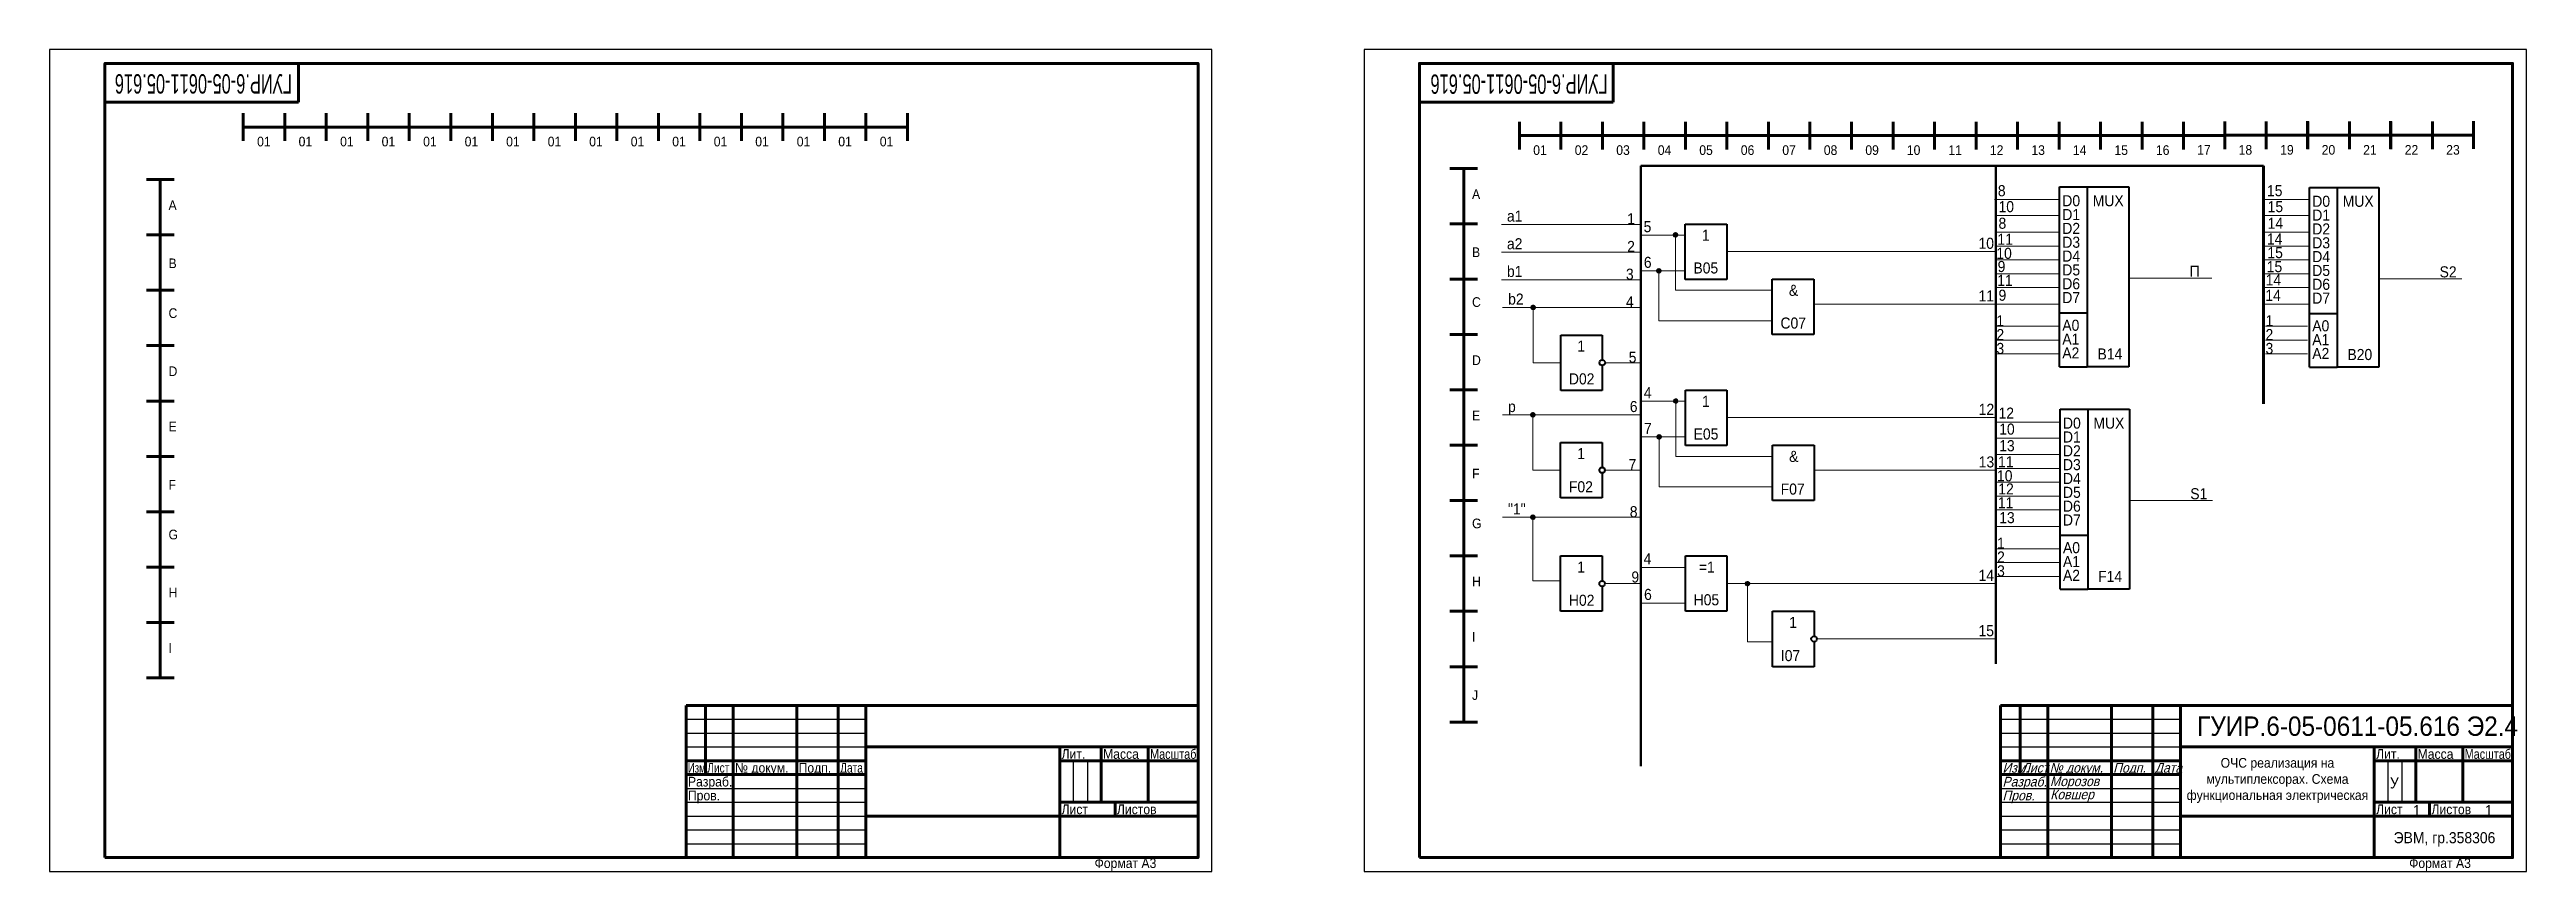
# Model space of a CAD drawing. Header units: millimetres. Extents: x 0 to 895, y 0 to 297.
import ezdxf
from ezdxf.enums import TextEntityAlignment as Align

# ---------------------------------------------------------------- set-up
doc = ezdxf.new("R2010")
doc.units = ezdxf.units.MM
doc.header["$LTSCALE"] = 0.5
doc.layers.get('0').update_dxf_attribs({"lineweight": 60})
doc.layers.get('Defpoints').update_dxf_attribs({"color": 5})
doc.layers.add('4-текст', color=7, linetype='Continuous', true_color=0x00ad00)
doc.layers.add('провода', color=122, linetype='Continuous', lineweight=15)
doc.layers.add('фигуры', color=7, linetype='Continuous', lineweight=40)
doc.styles.get("Standard").update_dxf_attribs({"font": 'arial.ttf', "width": 0.9})
doc.styles.add('ЕСКД_wwcade', font='arial.ttf', dxfattribs={"width": 0.9, "oblique": 15})

msp = doc.modelspace()

# ---------------------------------------------------------------- linework, layer by layer
for p, q in [((20, 292), (20, 278)), ((90, 278), (90, 292)), ((495, 292), (495, 278)), ((565, 278), (565, 292)), ((20, 278), (90, 278)), ((495, 278), (565, 278)), ((70, 274), (70, 264)), ((70, 269), (85, 269)), ((70, 269), (85, 269)), ((85, 269), (85, 274)), ((85, 274), (85, 264)), ((85, 269), (115, 269)), ((100, 274), (100, 264)), ((115, 274), (115, 264)), ((115, 269), (160, 269)), ((130, 274), (130, 264)), ((145, 274), (145, 264)), ((160, 274), (160, 264)), ((160, 269), (220, 269)), ((175, 274), (175, 264)), ((190, 274), (190, 264)), ((205, 274), (205, 264)), ((220, 274), (220, 264)), ((220, 269), (295, 269)), ((235, 274), (235, 264)), ((235, 274), (235, 264)), ((250, 274), (250, 264)), ((265, 274), (265, 264)), ((280, 274), (280, 264)), ((295, 274), (295, 264)), ((295, 269), (310, 269)), ((310, 274), (310, 264)), ((531.11, 270.91), (531.11, 260.91)), ((546.11, 265.91), (546.11, 270.91)), ((546.11, 270.91), (546.11, 260.91)), ((561.11, 270.91), (561.11, 260.91)), ((576.11, 270.91), (576.11, 260.91)), ((591.11, 270.91), (591.11, 260.91)), ((606.11, 270.91), (606.11, 260.91)), ((621.11, 270.91), (621.11, 260.91)), ((636.11, 270.91), (636.11, 260.91)), ((651.11, 270.91), (651.11, 260.91)), ((666.11, 270.91), (666.11, 260.91)), ((681.11, 270.91), (681.11, 260.91)), ((696.11, 270.91), (696.11, 260.91)), ((696.11, 270.91), (696.11, 260.91)), ((711.11, 270.91), (711.11, 260.91)), ((726.11, 270.91), (726.11, 260.91)), ((741.11, 270.91), (741.11, 260.91)), ((756.11, 270.91), (756.11, 260.91)), ((771.11, 270.91), (771.11, 260.91)), ((786, 271), (786, 261)), ((786, 271), (786, 261)), ((801, 271), (801, 261)), ((815.89, 271.09), (815.89, 261.09)), ((816, 271), (816, 261)), ((831, 271), (831, 261)), ((845.89, 271.09), (845.89, 261.09)), ((846, 271), (846, 261)), ((861, 271), (861, 261)), ((875.89, 271.09), (875.89, 261.09)), ((531.11, 265.91), (546.11, 265.91)), ((531.11, 265.91), (546.11, 265.91)), ((546.11, 265.91), (576.11, 265.91)), ((576.11, 265.91), (621.11, 265.91)), ((621.11, 265.91), (681.11, 265.91)), ((681.11, 265.91), (756.11, 265.91)), ((756.11, 265.91), (786.11, 265.91)), ((786, 266), (816, 266)), ((816, 266), (846, 266)), ((846, 266), (876, 266)), ((516, 254), (506, 254)), ((511, 254), (511, 234)), ((511, 254), (511, 234)), ((800, 255), (800, 169)), ((45, 250), (35, 250)), ((40, 250), (40, 230)), ((40, 250), (40, 230)), ((516, 234), (506, 234)), ((511, 234), (511, 214)), ((511, 234), (516, 234)), ((45, 230), (35, 230)), ((40, 230), (40, 210)), ((40, 230), (45, 230)), ((45, 210), (35, 210)), ((45, 210), (35, 210)), ((40, 210), (40, 190)), ((516, 214), (506, 214)), ((516, 214), (506, 214)), ((511, 214), (511, 194)), ((45, 190), (35, 190)), ((40, 190), (40, 170)), ((516, 194), (506, 194)), ((511, 194), (511, 174)), ((516, 174), (506, 174)), ((511, 174), (511, 154)), ((45, 170), (35, 170)), ((40, 170), (40, 150)), ((516, 154), (506, 154)), ((511, 154), (511, 134)), ((45, 150), (35, 150)), ((40, 150), (40, 130)), ((45, 130), (35, 130)), ((40, 130), (40, 110)), ((516, 134), (506, 134)), ((511, 134), (511, 114)), ((45, 110), (35, 110)), ((40, 110), (40, 90)), ((516, 114), (506, 114)), ((511, 114), (511, 94)), ((45, 90), (35, 90)), ((40, 90), (40, 70)), ((516, 94), (506, 94)), ((511, 94), (511, 54)), ((516, 74), (506, 74)), ((45, 70), (35, 70)), ((516, 54), (506, 54)), ((511, 54), (516, 54)), ((365, 45), (365, 40)), ((840, 45), (840, 40))]:
    msp.add_line(p, q)
at = {"lineweight": 50}
for p, q in [((575, 255), (575, 38)), ((575, 255), (675, 255)), ((675, 255), (800, 255)), ((703.27, 255), (703.27, 75))]:
    msp.add_line(p, q, dxfattribs=at)
at = {"lineweight": 60}
for p, q in [((415, 60), (230, 60)), ((230, 5), (230, 60)), ((237, 60), (237, 35)), ((247, 5), (247, 60)), ((270, 60), (270, 5)), ((285, 5), (285, 60)), ((295, 60), (295, 5)), ((890, 60), (705, 60)), ((705, 5), (705, 60)), ((712, 60), (712, 35)), ((722, 5), (722, 60)), ((745, 60), (745, 5)), ((760, 5), (760, 60)), ((770, 60), (770, 5)), ((295, 45), (415, 45)), ((365, 5), (365, 45)), ((380, 45), (380, 25)), ((397, 25), (397, 45)), ((770, 45), (890, 45)), ((840, 5), (840, 45)), ((855, 45), (855, 25)), ((872, 25), (872, 45)), ((230, 40), (295, 40)), ((365, 40), (415, 40)), ((705, 40), (770, 40)), ((840, 40), (890, 40)), ((230, 35), (295, 35)), ((705, 35), (770, 35)), ((295, 20), (415, 20)), ((365, 25), (415, 25)), ((385, 20), (385, 25)), ((770, 20), (890, 20)), ((840, 25), (890, 25)), ((860, 20), (860, 25))]:
    msp.add_line(p, q, dxfattribs=at)
at = {"lineweight": -3}
for p, q in [((230, 55), (295, 55)), ((705, 55), (770, 55)), ((230, 50), (295, 50)), ((230, 45), (295, 45)), ((705, 50), (770, 50)), ((705, 45), (770, 45)), ((370, 25), (370, 40)), ((375, 40), (375, 25)), ((845, 25), (845, 40)), ((850, 40), (850, 25)), ((230, 30), (295, 30)), ((705, 30), (770, 30)), ((230, 25), (295, 25)), ((230, 20), (295, 20)), ((705, 25), (770, 25)), ((705, 20), (770, 20)), ((230, 15), (295, 15)), ((230, 10), (295, 10)), ((705, 15), (770, 15)), ((705, 10), (770, 10))]:
    msp.add_line(p, q, dxfattribs=at)
at = {"lineweight": 60}
for points in [[(20, 5), (415, 5), (415, 292), (20, 292)], [(495, 5), (890, 5), (890, 292), (495, 292)]]:
    msp.add_lwpolyline(points, close=True, dxfattribs=at)
for centre in [(587.5, 230), (581.5, 217), (536.05, 203.83), (587.58, 170), (536, 165), (581.58, 157), (536, 128), (613.5, 104)]:
    msp.add_circle(centre, 0.5)
at = {"layer": 'Defpoints'}
for points in [[(0, 0), (420, 0), (420, 297), (0, 297)], [(475, 0), (895, 0), (895, 297), (475, 297)]]:
    msp.add_lwpolyline(points, close=True, dxfattribs=at)
at = {"layer": 'провода', "lineweight": 15}
for p, q in [((726.29, 242.77), (702.76, 242.77)), ((816.61, 242.77), (800, 242.77)), ((574.61, 233.83), (524.61, 233.83)), ((726.53, 237), (703, 237)), ((816.61, 237), (800.24, 237)), ((574.61, 223.83), (524.61, 223.83)), ((591.04, 229.89), (574.92, 229.89)), ((587.5, 230), (587.5, 210)), ((703.27, 224), (606, 224)), ((726.53, 231), (703, 231)), ((726.53, 226), (703, 226)), ((816.61, 231), (800.24, 231)), ((816.61, 226), (800.24, 226)), ((591.11, 217), (575, 217)), ((581.5, 217), (581.5, 199)), ((726.53, 221), (703, 221)), ((726.53, 216), (703, 216)), ((816.61, 221), (800.24, 221)), ((816.61, 216), (800.24, 216)), ((574.61, 213.83), (524.61, 213.83)), ((622.5, 210), (587.5, 210)), ((726.53, 211), (703, 211)), ((816.61, 211), (800.24, 211)), ((574.61, 203.83), (525.05, 203.83)), ((536.05, 203.83), (536.05, 183.83)), ((622.5, 199), (581.5, 199)), ((703.27, 205), (637.5, 205)), ((726.53, 205), (703, 205)), ((816.61, 205), (800.24, 205)), ((536.05, 183.83), (546.05, 183.83)), ((562.05, 183.83), (574.61, 183.83)), ((575, 165), (525, 165)), ((536, 165), (536, 145)), ((591.11, 169.89), (575, 169.89)), ((587.58, 170), (587.58, 150)), ((703.35, 164), (606.08, 164)), ((726.53, 162.4), (703, 162.4)), ((591.19, 157), (575.08, 157)), ((581.58, 157), (581.58, 139)), ((726.76, 156.63), (703.24, 156.63)), ((536, 145), (546, 145)), ((562, 145), (574.56, 145)), ((622.58, 150), (587.58, 150)), ((703.35, 145), (637.58, 145)), ((726.76, 150.63), (703.24, 150.63)), ((726.76, 145.63), (703.24, 145.63)), ((622.58, 139), (581.58, 139)), ((726.76, 140.63), (703.24, 140.63)), ((726.76, 135.63), (703.24, 135.63)), ((575, 128), (525, 128)), ((536, 128), (536, 105)), ((726.76, 130.63), (703.24, 130.63)), ((726.76, 124.63), (703.24, 124.63)), ((591.11, 109.89), (575, 109.89)), ((536, 105), (546, 105)), ((562, 104), (575, 104)), ((703.27, 104), (606, 104)), ((613.5, 104), (613.5, 83)), ((591.19, 97), (575.08, 97)), ((613.5, 83), (613.5, 83)), ((622.58, 83), (613.5, 83)), ((703.27, 84), (638.5, 84))]:
    msp.add_line(p, q, dxfattribs=at)
at = {"layer": 'провода'}
for p, q in [((751.29, 214.37), (781.29, 214.37)), ((841.61, 214.17), (871.61, 214.17)), ((726, 197), (703.48, 197)), ((815.89, 197), (800.72, 197)), ((726, 192), (703.48, 192)), ((815.89, 192), (800.72, 192)), ((726, 187), (703.48, 187)), ((815.89, 187), (800.72, 187)), ((751.53, 134), (781.53, 134)), ((726.24, 116.63), (703.72, 116.63)), ((726.24, 111.63), (703.72, 111.63)), ((726.24, 106.63), (703.72, 106.63))]:
    msp.add_line(p, q, dxfattribs=at)
at = {"layer": 'фигуры'}
for p, q in [((726.29, 182.37), (726.29, 247.37)), ((726.29, 247.37), (736.29, 247.37)), ((736.29, 247.37), (751.29, 247.37)), ((736.29, 247.37), (736.29, 182.37)), ((751.29, 247.37), (751.29, 182.37)), ((816.61, 182.17), (816.61, 247.17)), ((816.61, 247.17), (826.61, 247.17)), ((826.61, 247.17), (841.61, 247.17)), ((826.61, 247.17), (826.61, 182.17)), ((841.61, 247.17), (841.61, 182.17)), ((726.29, 201.87), (736.29, 201.87)), ((816.61, 201.67), (826.61, 201.67)), ((726.29, 182.37), (736.29, 182.37)), ((751.29, 182.37), (736.29, 182.37)), ((816.61, 182.17), (826.61, 182.17)), ((841.61, 182.17), (826.61, 182.17)), ((726.53, 102), (726.53, 167)), ((726.53, 167), (736.53, 167)), ((736.53, 167), (751.53, 167)), ((736.53, 167), (736.53, 102)), ((751.53, 167), (751.53, 102)), ((726.53, 121.5), (736.53, 121.5)), ((726.53, 102), (736.53, 102)), ((751.53, 102), (736.53, 102))]:
    msp.add_line(p, q, dxfattribs=at)
at = {"layer": 'фигуры', "lineweight": 40}
for p, q in [((591.04, 233.89), (606.04, 233.89)), ((591.04, 213.89), (591.04, 233.89)), ((606.04, 233.89), (606.04, 222.89)), ((606.04, 222.89), (606.04, 213.89)), ((606.04, 213.89), (591.04, 213.89)), ((622.5, 214), (637.5, 214)), ((622.5, 194), (622.5, 214)), ((637.5, 214), (637.5, 203)), ((637.5, 203), (637.5, 194)), ((546.05, 193.83), (561.05, 193.83)), ((546.05, 173.83), (546.05, 193.83)), ((561.05, 193.83), (561.05, 184.83)), ((637.5, 194), (622.5, 194)), ((561.05, 182.83), (561.05, 173.83)), ((561.05, 173.83), (546.05, 173.83)), ((591.11, 173.89), (606.11, 173.89)), ((591.11, 153.89), (591.11, 173.89)), ((606.11, 173.89), (606.11, 162.89)), ((606.11, 162.89), (606.11, 153.89)), ((546, 155), (561, 155)), ((546, 135), (546, 155)), ((561, 155), (561, 146)), ((606.11, 153.89), (591.11, 153.89)), ((622.58, 154), (637.58, 154)), ((622.58, 134), (622.58, 154)), ((637.58, 154), (637.58, 143)), ((561, 144), (561, 135)), ((561, 135), (546, 135)), ((637.58, 143), (637.58, 134)), ((637.58, 134), (622.58, 134)), ((546, 114), (561, 114)), ((546, 94), (546, 114)), ((561, 114), (561, 105)), ((591.11, 114), (606.11, 114)), ((591.11, 94), (591.11, 114)), ((606.11, 114), (606.11, 103)), ((561, 103), (561, 94)), ((606.11, 103), (606.11, 94)), ((561, 94), (546, 94)), ((606.11, 94), (591.11, 94)), ((622.58, 94), (637.58, 94)), ((622.58, 74), (622.58, 94)), ((637.58, 94), (637.58, 85)), ((637.58, 83), (637.58, 74)), ((637.58, 74), (622.58, 74))]:
    msp.add_line(p, q, dxfattribs=at)
for centre in [(561.05, 183.83), (561, 145), (561, 104), (637.58, 84)]:
    msp.add_circle(centre, 1, dxfattribs=at)

# ---------------------------------------------------------------- texts
at = {"width": 0.9}
for s, p in [('01', (75, 262)), ('01', (90, 262)), ('01', (105, 262)), ('01', (120, 262)), ('01', (135, 262)), ('01', (150, 262)), ('01', (165, 262)), ('01', (180, 262)), ('01', (195, 262)), ('01', (210, 262)), ('01', (225, 262)), ('01', (240, 262)), ('01', (255, 262)), ('01', (270, 262)), ('01', (285, 262)), ('01', (300, 262)), ('01', (536.11, 258.91)), ('02', (551.11, 258.91)), ('03', (566.11, 258.91)), ('04', (581.11, 258.91)), ('05', (596.11, 258.91)), ('06', (611.11, 258.91)), ('07', (626.11, 258.91)), ('08', (641.11, 258.91)), ('09', (656.11, 258.91)), ('10', (671.11, 258.91)), ('11', (686.11, 258.91)), ('12', (701.11, 258.91)), ('13', (716.11, 258.91)), ('14', (731.11, 258.91)), ('15', (746.11, 258.91)), ('16', (761.11, 258.91)), ('17', (776, 259)), ('18', (791, 259)), ('19', (806, 259)), ('20', (821, 259)), ('21', (836, 259)), ('22', (851, 259)), ('23', (866, 259)), ('A', (43, 239)), ('A', (514, 243)), ('B', (514, 222)), ('B', (43, 218)), ('C', (514, 204)), ('C', (43, 200)), ('D', (43, 179)), ('D', (514, 183)), ('E', (43, 159)), ('E', (514, 163)), ('F', (514, 142)), ('F', (43, 138)), ('G', (514, 124)), ('G', (43, 120)), ('H', (43, 99)), ('H', (514, 103)), ('I', (43, 79)), ('I', (514, 83)), ('J', (514, 62))]:
    msp.add_text(s, height=3.5, dxfattribs=at).set_placement(p)
at = {"lineweight": -3, "width": 0.9}
for p in [(377.6, 1.25), (852.6, 1.25)]:
    msp.add_text('Формат А3', height=3.5, dxfattribs=at).set_placement(p)
at = {"insert": (770, 41), "char_height": 3.5, "attachment_point": 1}
msp.add_mtext_dynamic_manual_height_columns('\\pxqc;ОЧС реализация на мультиплексорах. Схема функциональная электрическая', width=70.0392, gutter_width=20, heights=[37.17], dxfattribs=at)
at = {"layer": '4-текст', "width": 0.60649}
for p, p2 in [((87.6, 288.09), (23.6, 288.09)), ((563, 288), (499, 288))]:
    msp.add_text('ГУИР.6-05-0611-05.616', height=7, rotation=180, dxfattribs=at).set_placement(p, p2, align=Align.FIT)
at = {"layer": '4-текст', "width": 0.9}
msp.add_text('ГУИР.6-05-0611-05.616 Э2.4', height=7, dxfattribs=at).set_placement((776, 49))
at = {"layer": '4-текст', "lineweight": -3}
for s, width, p in [('Изм.', 0.7, (230.67, 35.7)), ('Лист', 0.75, (237.67, 35.7)), ('№ докум.', 0.9, (247.67, 35.7)), ('Подп.', 0.9, (270.67, 35.7)), ('Дата', 0.75, (285.67, 35.7)), ('Лит.', 0.9, (365.67, 40.7)), ('Масса', 0.9, (380.67, 40.7)), ('Масштаб', 0.8, (397.67, 40.7)), ('Разраб.', 0.9, (230.67, 30.7)), ('Пров.', 0.9, (230.67, 25.7)), ('Лист', 0.9, (365.67, 20.7)), ('Листов', 0.9, (385.67, 20.7))]:
    msp.add_text(s, height=3.5, dxfattribs=dict(at, width=width)).set_placement(p)
at = {"layer": '4-текст', "color": 3, "lineweight": -3, "style": 'ЕСКД_wwcade', "oblique": 15, "width": 0.9}
for s, p in [('Изм.', (705.67, 35.7)), ('Лист', (712.67, 35.7)), ('№ докум.', (722.67, 35.7)), ('Подп.', (745.67, 35.7)), ('Дата', (760.67, 35.7)), ('Разраб.', (705.67, 30.7)), ('Пров.', (705.67, 25.7))]:
    msp.add_text(s, height=3.5, dxfattribs=at).set_placement(p)
at = {"layer": '4-текст', "color": 3, "lineweight": -3}
for s, width, p in [('Лит.', 0.9, (840.67, 40.7)), ('Масса', 0.9, (855.67, 40.7)), ('Масштаб', 0.8, (872.67, 40.7)), ('Лист', 0.9, (840.67, 20.7)), ('Листов', 0.9, (860.67, 20.7))]:
    msp.add_text(s, height=3.5, dxfattribs=dict(at, width=width)).set_placement(p)
at = {"layer": 'провода', "color": 3, "width": 0.9}
for s, p in [('У', (845.67, 30.01)), ('1', (854, 20)), ('1', (880, 20))]:
    msp.add_text(s, height=4, dxfattribs=at).set_placement(p)
at = {"layer": 'провода', "color": 3, "char_height": 3.5, "attachment_point": 1, "style": 'ЕСКД_wwcade'}
for s, insert in [('Морозов', (722.83, 34.33)), ('Ковшер', (722.94, 29.58))]:
    msp.add_mtext_dynamic_manual_height_columns(s, width=23, gutter_width=20, heights=[0], dxfattribs=dict(at, insert=insert))
at = {"layer": 'провода', "color": 3, "insert": (847, 14.2), "char_height": 4, "attachment_point": 1}
msp.add_mtext_dynamic_manual_height_columns('ЭВМ, гр.358306', width=50, gutter_width=20, heights=[0], dxfattribs=at)
at = {"layer": 'фигуры', "width": 0.9}
for s, p in [('8', (704, 244)), ('10', (704.24, 238.23)), ('D0', (727.29, 240.37)), ('MUX', (738.29, 240.37)), ('15', (801.24, 244)), ('15', (801.48, 238.23)), ('D0', (817.61, 240.17)), ('MUX', (828.61, 240.17)), ('a1', (526.61, 234.83)), ('1', (570.05, 233.83)), ('5', (576, 231)), ('8', (704.24, 232.23)), ('D1', (727.29, 235.37)), ('D2', (727.29, 230.37)), ('14', (801.48, 232.23)), ('D1', (817.61, 235.17)), ('D2', (817.61, 230.17)), ('a2', (526.61, 224.83)), ('2', (570.05, 223.83)), ('1', (597.04, 227.89)), ('10', (697, 225)), ('10', (703.45, 221.36)), ('11', (703.84, 226.44)), ('D3', (727.29, 225.37)), ('D4', (727.29, 220.37)), ('14', (801.2, 226.53)), ('15', (801.4, 221.61)), ('D3', (817.61, 225.17)), ('D4', (817.61, 220.17)), ('b1', (526.61, 214.83)), ('3', (569.61, 213.83)), ('6', (576.08, 218.11)), ('B05', (593.99, 216.07)), ('11', (703.76, 211.59)), ('9', (703.92, 216.59)), ('D5', (727.29, 215.37)), ('П', (773.29, 214.87)), ('14', (800.78, 211.75)), ('15', (801.16, 216.54)), ('D5', (817.61, 215.17)), ('S2', (863.61, 214.67)), ('b2', (527.05, 204.83)), ('4', (569.61, 203.83)), ('&', (628.5, 208)), ('11', (697, 206)), ('9', (704.24, 206.23)), ('D6', (727.29, 210.37)), ('D7', (727.29, 205.37)), ('14', (800.65, 206.18)), ('D6', (817.61, 210.17)), ('D7', (817.61, 205.17)), ('С07', (625.45, 196.17)), ('1', (703.48, 197)), ('A0', (727.29, 195.37)), ('1', (800.72, 197)), ('A0', (817.61, 195.17)), ('1', (552.05, 187.83)), ('3', (703.48, 187)), ('2', (703.48, 192)), ('A1', (727.29, 190.37)), ('A2', (727.29, 185.37)), ('B14', (740, 185)), ('3', (800.72, 187)), ('2', (800.72, 192)), ('A1', (817.61, 190.17)), ('A2', (817.61, 185.17)), ('B20', (830.32, 184.8)), ('D02', (549, 176)), ('5', (570.61, 183.83)), ('6', (571, 166)), ('4', (576.08, 171)), ('1', (597.11, 167.89)), ('p', (527, 166)), ('7', (576.16, 158.11)), ('12', (697.08, 165)), ('12', (704.24, 163.63)), ('10', (704.48, 157.85)), ('D0', (727.53, 160)), ('MUX', (738.53, 160)), ('1', (552, 149)), ('E05', (594.07, 156.07)), ('13', (704.48, 151.85)), ('D1', (727.53, 155)), ('D2', (727.53, 150)), ('7', (570.56, 145)), ('&', (628.58, 148)), ('13', (697.08, 146)), ('10', (703.68, 140.98)), ('11', (704.08, 146.06)), ('D3', (727.53, 145)), ('D4', (727.53, 140)), ('F02', (549, 137)), ('F07', (625.53, 136.17)), ('11', (704, 131.22)), ('12', (704.16, 136.22)), ('D5', (727.53, 135)), ('S1', (773.53, 134.5)), ('"1"', (527, 129)), ('8', (571, 128)), ('13', (704.48, 125.85)), ('D6', (727.53, 130)), ('D7', (727.53, 125)), ('1', (703.72, 116.63)), ('A0', (727.53, 115)), ('1', (552, 108)), ('9', (571.59, 104.41)), ('4', (576, 111)), ('=1', (596, 108)), ('14', (697, 105)), ('3', (703.72, 106.63)), ('2', (703.72, 111.63)), ('A1', (727.53, 110)), ('A2', (727.53, 105)), ('F14', (740.24, 104.63)), ('H02', (549, 96)), ('6', (576.16, 98.11)), ('H05', (594.07, 96.17)), ('1', (628.58, 88)), ('15', (697, 85)), ('I07', (625.58, 76))]:
    msp.add_text(s, height=4, dxfattribs=at).set_placement(p)

doc.saveas('drawing.dxf')
